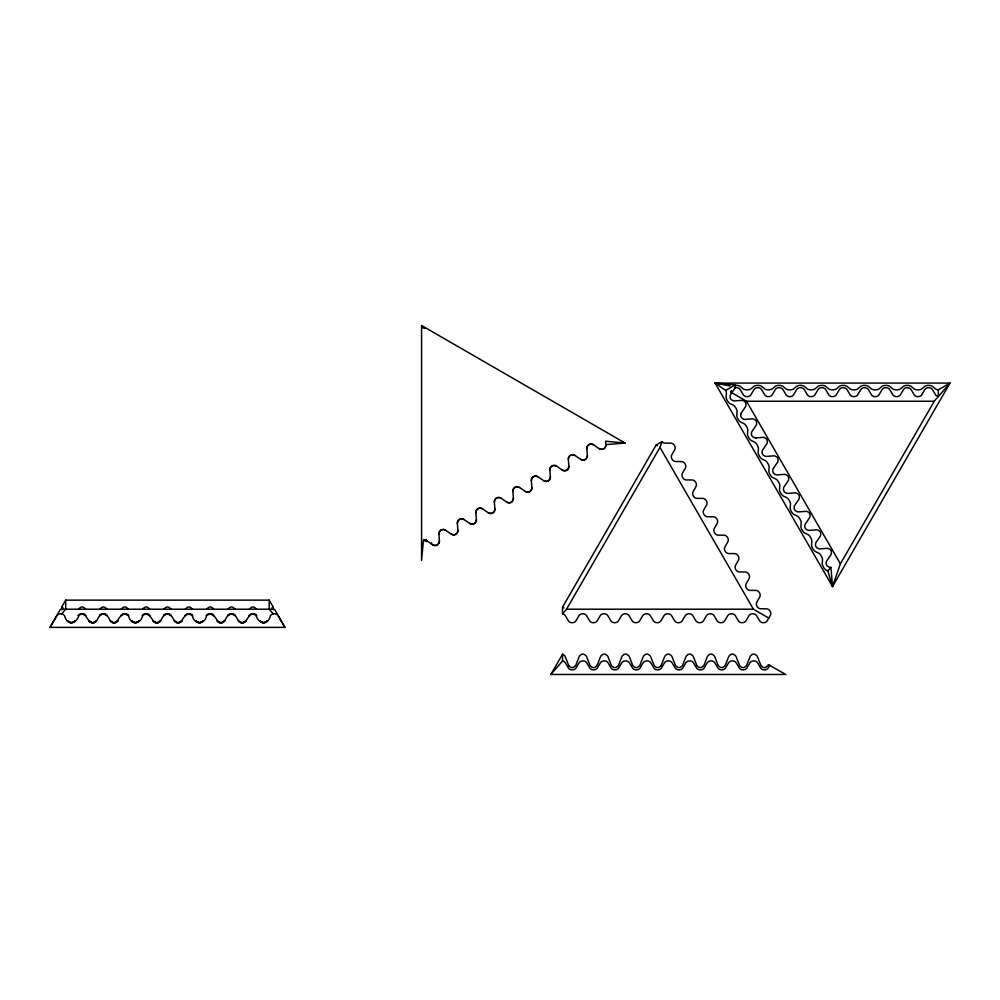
<?xml version="1.0" encoding="UTF-8"?>
<svg xmlns="http://www.w3.org/2000/svg" width="1000" height="1000" viewBox="0 0 1000 1000"><rect width="100%" height="100%" fill="white"/><g stroke="black" fill="none" stroke-linecap="round" stroke-linejoin="round"><path stroke-width="1.5" d="M424.338 540.175L423.438 540.337L421.575 560.475L421.575 325.538L625.05 443.013L605.85 444.613M740.863 413.963L740.75 415.763A3.575 2.925 60 0 0 742.075 418.275L743.925 419.275A5.4 4.412 60 0 0 745.3 419.387L752.125 418.875A5.4 4.412 60 0 1 753.512 419L755.113 419.8A3.575 2.925 60 0 1 756.637 422.2L756.575 424.3A5.4 4.412 60 0 1 755.987 425.562L752.125 431.213A5.4 4.412 60 0 0 751.538 432.463L751.425 434.263A3.575 2.925 60 0 0 752.75 436.775L754.6 437.775A5.4 4.412 60 0 0 755.987 437.887M725.662 390.438L735.2 384.938L715.062 383.075L725.662 390.438A4.275 1.425 60 0 1 726.425 393.3L726.125 396.887A4.275 1.425 60 0 0 727.35 400.637A4.275 1.425 60 0 0 729.987 403.575L733.25 405.112A4.275 1.425 60 0 1 735.875 408.05A4.275 1.425 60 0 1 737.1 411.8L736.8 415.387A4.275 1.425 60 0 0 738.037 419.137A4.275 1.425 60 0 0 740.662 422.075L743.925 423.612A4.275 1.425 60 0 1 746.562 426.55A4.275 1.425 60 0 1 747.788 430.3L747.487 433.888A4.275 1.425 60 0 0 748.713 437.638A4.275 1.425 60 0 0 751.35 440.575L754.6 442.113A4.275 1.425 60 0 1 757.237 445.05A4.275 1.425 60 0 1 758.462 448.787L758.162 452.388A4.275 1.425 60 0 0 759.388 456.125A4.275 1.425 60 0 0 762.025 459.062L765.288 460.6A4.275 1.425 60 0 1 767.913 463.537A4.275 1.425 60 0 1 769.137 467.287L768.85 470.887A4.275 1.425 60 0 0 770.075 474.625A4.275 1.425 60 0 0 772.7 477.562L775.962 479.1A4.275 1.425 60 0 1 778.6 482.038A4.275 1.425 60 0 1 779.825 485.788L779.525 489.375A4.275 1.425 60 0 0 780.75 493.125A4.275 1.425 60 0 0 783.388 496.062L786.637 497.6A4.275 1.425 60 0 1 789.275 500.538A4.275 1.425 60 0 1 790.5 504.288L790.2 507.875A4.275 1.425 60 0 0 791.425 511.625A4.275 1.425 60 0 0 794.062 514.562L797.325 516.1A4.275 1.425 60 0 1 799.95 519.038A4.275 1.425 60 0 1 801.188 522.775L800.888 526.375A4.275 1.425 60 0 0 802.113 530.125A4.275 1.425 60 0 0 804.737 533.062L808 534.587A4.275 1.425 60 0 1 810.638 537.525A4.275 1.425 60 0 1 811.862 541.275L811.562 544.875A4.275 1.425 60 0 0 812.788 548.612A4.275 1.425 60 0 0 815.425 551.55L818.675 553.088A4.275 1.425 60 0 1 821.312 556.025A4.275 1.425 60 0 1 822.537 559.775L822.237 563.362A4.275 1.425 60 0 0 823.462 567.112A4.275 1.425 60 0 0 826.1 570.05L827.812 570.862L832.525 586.55L950 383.075L715.062 383.075L832.525 586.55L840.387 563.837L746.513 401.238L731 392.287L731.462 390.45M562.525 613.862L566.55 609.2L659.963 447.413L661.975 441.6A4.263 3.475 60 0 0 665.025 443.125L670.837 443.162A4.263 3.475 60 0 1 674.463 445.513A4.263 3.475 60 0 1 674.675 449.825L671.812 454.875A4.263 3.475 60 0 0 672.025 459.188A4.263 3.475 60 0 0 675.65 461.525L681.462 461.575A4.263 3.475 60 0 1 685.1 463.913A4.263 3.475 60 0 1 685.3 468.225L682.438 473.275A4.263 3.475 60 0 0 682.65 477.587A4.263 3.475 60 0 0 686.275 479.925L692.087 479.975A4.263 3.475 60 0 1 695.725 482.312A4.263 3.475 60 0 1 695.938 486.625L693.062 491.688A4.263 3.475 60 0 0 693.275 496A4.263 3.475 60 0 0 696.9 498.338L702.712 498.387A4.263 3.475 60 0 1 706.35 500.725A4.263 3.475 60 0 1 706.562 505.037L703.688 510.087A4.263 3.475 60 0 0 703.9 514.4A4.263 3.475 60 0 0 707.525 516.737L713.337 516.788A4.263 3.475 60 0 1 716.975 519.125A4.263 3.475 60 0 1 717.188 523.438L714.312 528.5A4.263 3.475 60 0 0 714.525 532.8A4.263 3.475 60 0 0 718.162 535.15L723.975 535.188A4.263 3.475 60 0 1 727.6 537.525A4.263 3.475 60 0 1 727.812 541.838L724.938 546.9A4.263 3.475 60 0 0 725.15 551.213A4.263 3.475 60 0 0 728.787 553.55L734.6 553.6A4.263 3.475 60 0 1 738.225 555.938A4.263 3.475 60 0 1 738.438 560.25L735.562 565.3A4.263 3.475 60 0 0 735.775 569.612A4.263 3.475 60 0 0 739.412 571.95L745.225 572A4.263 3.475 60 0 1 748.85 574.338A4.263 3.475 60 0 1 749.062 578.65L746.2 583.713A4.263 3.475 60 0 0 746.4 588.025A4.263 3.475 60 0 0 750.037 590.363L755.85 590.4A4.263 3.475 60 0 1 759.475 592.737A4.263 3.475 60 0 1 759.688 597.05L756.825 602.112A4.263 3.475 60 0 0 757.038 606.425A4.263 3.475 60 0 0 760.662 608.763L766.475 608.812A4.263 3.475 60 0 1 770.1 611.15A4.263 3.475 60 0 1 770.312 615.462L767.262 620.737A4.263 3.475 0 0 1 763.425 622.712A4.263 3.475 0 0 1 759.587 620.737L756.637 615.737A4.263 3.475 0 0 0 752.8 613.763A4.263 3.475 0 0 0 748.95 615.737L746.012 620.737A4.263 3.475 0 0 1 742.175 622.712A4.263 3.475 0 0 1 738.325 620.737L735.387 615.737A4.263 3.475 0 0 0 731.55 613.763A4.263 3.475 0 0 0 727.7 615.737L724.762 620.737A4.263 3.475 0 0 1 720.913 622.712A4.263 3.475 0 0 1 717.075 620.737L714.137 615.737A4.263 3.475 0 0 0 710.288 613.763A4.263 3.475 0 0 0 706.45 615.737L703.512 620.737A4.263 3.475 0 0 1 699.663 622.712A4.263 3.475 0 0 1 695.825 620.737L692.875 615.737A4.263 3.475 0 0 0 689.038 613.763A4.263 3.475 0 0 0 685.2 615.737L682.25 620.737A4.263 3.475 0 0 1 678.413 622.712A4.263 3.475 0 0 1 674.575 620.737L671.625 615.737A4.263 3.475 0 0 0 667.788 613.763A4.263 3.475 0 0 0 663.95 615.737L661 620.737A4.263 3.475 0 0 1 657.163 622.712A4.263 3.475 0 0 1 653.325 620.737L650.375 615.737A4.263 3.475 0 0 0 646.538 613.763A4.263 3.475 0 0 0 642.7 615.737L639.75 620.737A4.263 3.475 0 0 1 635.913 622.712A4.263 3.475 0 0 1 632.075 620.737L629.125 615.737A4.263 3.475 0 0 0 625.288 613.763A4.263 3.475 0 0 0 621.45 615.737L618.5 620.737A4.263 3.475 0 0 1 614.663 622.712A4.263 3.475 0 0 1 610.825 620.737L607.875 615.737A4.263 3.475 0 0 0 604.038 613.763A4.263 3.475 0 0 0 600.2 615.737L597.25 620.737A4.263 3.475 0 0 1 593.413 622.712A4.263 3.475 0 0 1 589.562 620.737L586.625 615.737A4.263 3.475 0 0 0 582.788 613.763A4.263 3.475 0 0 0 578.938 615.737L576 620.737A4.263 3.475 0 0 1 572.163 622.712A4.263 3.475 0 0 1 568.312 620.737L565.375 615.737A4.263 3.475 0 0 0 562.525 613.862L562.525 607.15L656.175 444.95L661.975 441.6M597.425 664.613L600.388 657.062A5.4 5.4 0 0 1 601.175 655.675L602.675 654.45A3.575 3.575 0 0 1 605.513 654.325L607.3 655.675A5.4 5.4 0 0 1 608.1 657.062L611.062 664.613A5.4 5.4 0 0 0 611.862 666.012L613.35 667.225A3.575 3.575 0 0 0 616.2 667.362L617.987 666.012A5.4 5.4 0 0 0 618.775 664.613L621.737 657.062A5.4 5.4 0 0 1 622.537 655.675L624.038 654.45A3.575 3.575 0 0 1 626.875 654.325L628.663 655.675A5.4 5.4 0 0 1 629.462 657.062L632.425 664.613M50 627.375L60.487 609.212L274.462 609.212L284.938 627.375L50 627.375L56.825 615.775A4.275 3.5 0 0 1 60.675 613.787A4.275 3.5 0 0 1 64.538 615.775C67.213 626.263 76.85 623.8 79.262 614.625C86.013 610.538 86.65 621.075 91.55 622.663C98.387 624.438 97.413 612.875 103.975 613.825C109.625 614.538 109.388 625.638 116.35 622.263C118.837 618.675 123.188 610 128.475 615.562C130.512 625.612 141.05 624.475 142.9 614.975C149.162 610.262 151.163 619.975 155.05 622.5C162.037 625.087 161.287 613.663 167.475 613.787C173.688 613.7 173.062 625.425 180.162 622.388C183.45 619.4 186.325 610.2 192.237 615.163C193.55 624.812 205.225 625.188 206.612 615.363C212.087 610.163 215.963 618.812 218.588 622.263C225.688 625.7 225.312 614.125 231.262 613.8C237.65 613.263 236.762 624.763 243.675 622.587C248.113 620.538 249.363 610.375 255.912 614.8C257.95 624.062 268.075 625.975 270.4 615.775A4.275 3.5 0 0 1 274.262 613.787A4.275 3.5 0 0 1 278.125 615.775L284.938 627.375M61.675 609.85L61.675 607.15L65.725 600.138L269.212 600.138L273.263 607.15L273.263 609.85M431.238 543.763L431.763 542.837M660.7 666.012A5.4 5.4 0 0 0 661.5 664.613L664.463 657.062A5.4 5.4 0 0 1 665.25 655.675L666.75 654.45A3.575 3.575 0 0 1 669.587 654.325L671.388 655.675A5.4 5.4 0 0 1 672.175 657.062L675.138 664.613A5.4 5.4 0 0 0 675.938 666.012L677.425 667.225A3.575 3.575 0 0 0 680.275 667.362L682.062 666.012A5.4 5.4 0 0 0 682.85 664.613L685.812 657.062A5.4 5.4 0 0 1 686.612 655.675L688.112 654.45A3.575 3.575 0 0 1 690.95 654.325L692.738 655.675A5.4 5.4 0 0 1 693.538 657.062L696.5 664.613A5.4 5.4 0 0 0 697.288 666.012L698.787 667.225A3.575 3.575 0 0 0 701.625 667.362L703.425 666.012A5.4 5.4 0 0 0 704.212 664.613L707.175 657.062A5.4 5.4 0 0 1 707.975 655.675L709.463 654.45A3.575 3.575 0 0 1 712.312 654.325L714.1 655.675A5.4 5.4 0 0 1 714.887 657.062L717.85 664.613A5.4 5.4 0 0 0 718.65 666.012L720.15 667.225A3.575 3.575 0 0 0 722.987 667.362L724.775 666.012A5.4 5.4 0 0 0 725.575 664.613L728.538 657.062A5.4 5.4 0 0 1 729.325 655.675L730.825 654.45A3.575 3.575 0 0 1 733.662 654.325L735.462 655.675A5.4 5.4 0 0 1 736.25 657.062L739.212 664.613A5.4 5.4 0 0 0 740.013 666.012L741.5 667.225A3.575 3.575 0 0 0 744.35 667.362L746.137 666.012A5.4 5.4 0 0 0 746.925 664.613L749.887 657.062A5.4 5.4 0 0 1 750.688 655.675L752.188 654.45A3.575 3.575 0 0 1 755.025 654.325L756.812 655.675A5.4 5.4 0 0 1 757.613 657.062L760.575 664.613A5.4 5.4 0 0 0 761.363 666.012L762.862 667.225A3.575 3.575 0 0 0 765.7 667.362L767.5 666.012A5.4 5.4 0 0 0 768.288 664.613L785.788 674.463L550.85 674.463L562.525 654.237A4.062 4.062 0 0 1 564.375 655.438L564.587 655.675A5.4 5.4 0 0 1 565.388 657.062L568.35 664.613A5.4 5.4 0 0 0 569.138 666.012M840.387 563.837L934.275 401.238L950 383.075L938.325 389.825A4 1.338 0 0 1 936.7 389.5L936.263 389.338A5.4 1.8 0 0 1 935.462 388.875L932.5 386.362A5.4 1.8 0 0 0 931.712 385.9L929.912 385.45A3.575 1.188 0 0 0 927.075 385.487L925.575 385.9A5.4 1.8 0 0 0 924.788 386.362L921.825 388.875A5.4 1.8 0 0 1 921.025 389.338L919.237 389.787A3.575 1.188 0 0 1 916.388 389.75L914.9 389.338A5.4 1.8 0 0 1 914.1 388.875L911.137 386.362A5.4 1.8 0 0 0 910.35 385.9L908.55 385.45A3.575 1.188 0 0 0 905.713 385.487L904.225 385.9A5.4 1.8 0 0 0 903.425 386.362L900.462 388.875A5.4 1.8 0 0 1 899.675 389.338L897.875 389.787A3.575 1.188 0 0 1 895.037 389.75L893.538 389.338A5.4 1.8 0 0 1 892.75 388.875L889.788 386.362A5.4 1.8 0 0 0 888.988 385.9L887.2 385.45A3.575 1.188 0 0 0 884.35 385.487L882.862 385.9A5.4 1.8 0 0 0 882.062 386.362L879.1 388.875A5.4 1.8 0 0 1 878.312 389.338L876.513 389.787A3.575 1.188 0 0 1 873.675 389.75L872.188 389.338A5.4 1.8 0 0 1 871.388 388.875L868.425 386.362A5.4 1.8 0 0 0 867.638 385.9L865.837 385.45A3.575 1.188 0 0 0 863 385.487L861.5 385.9A5.4 1.8 0 0 0 860.713 386.362L857.75 388.875A5.4 1.8 0 0 1 856.95 389.338L855.163 389.787A3.575 1.188 0 0 1 852.312 389.75L850.825 389.338A5.4 1.8 0 0 1 850.025 388.875L847.062 386.362A5.4 1.8 0 0 0 846.275 385.9L844.475 385.45A3.575 1.188 0 0 0 841.637 385.487L840.15 385.9A5.4 1.8 0 0 0 839.35 386.362L836.388 388.875A5.4 1.8 0 0 1 835.6 389.338L833.8 389.787A3.575 1.188 0 0 1 830.962 389.75L829.463 389.338A5.4 1.8 0 0 1 828.675 388.875L825.713 386.362A5.4 1.8 0 0 0 824.912 385.9L823.125 385.45A3.575 1.188 0 0 0 820.275 385.487L818.787 385.9A5.4 1.8 0 0 0 817.987 386.362L815.025 388.875A5.4 1.8 0 0 1 814.237 389.338L812.438 389.787A3.575 1.188 0 0 1 809.6 389.75L808.112 389.338A5.4 1.8 0 0 1 807.312 388.875L804.35 386.362A5.4 1.8 0 0 0 803.562 385.9L801.762 385.45A3.575 1.188 0 0 0 798.925 385.487L797.425 385.9A5.4 1.8 0 0 0 796.637 386.362L793.675 388.875A5.4 1.8 0 0 1 792.875 389.338L791.087 389.787A3.575 1.188 0 0 1 788.238 389.75L786.75 389.338A5.4 1.8 0 0 1 785.95 388.875L782.987 386.362A5.4 1.8 0 0 0 782.2 385.9L780.4 385.45A3.575 1.188 0 0 0 777.562 385.487L776.062 385.9A5.4 1.8 0 0 0 775.275 386.362L772.312 388.875A5.4 1.8 0 0 1 771.513 389.338L769.725 389.787A3.575 1.188 0 0 1 766.888 389.75L765.387 389.338A5.4 1.8 0 0 1 764.6 388.875L761.637 386.362A5.4 1.8 0 0 0 760.837 385.9L759.05 385.45A3.575 1.188 0 0 0 756.2 385.487L754.712 385.9A5.4 1.8 0 0 0 753.913 386.362L750.95 388.875A5.4 1.8 0 0 1 750.163 389.338L748.363 389.787A3.575 1.188 0 0 1 745.525 389.75L744.025 389.338A5.4 1.8 0 0 1 743.238 388.875L740.275 386.362A5.4 1.8 0 0 0 739.475 385.9L737.688 385.45A3.575 1.188 0 0 0 734.85 385.487L734.562 385.538M731 392.287L731.587 391.287M769.85 665.263L768.288 667.9A4.275 3.5 0 0 1 764.425 669.887A4.275 3.5 0 0 1 760.575 667.9L757.613 662.862A4.275 3.5 0 0 0 753.75 660.888A4.275 3.5 0 0 0 749.887 662.862L746.938 667.9A4.275 3.5 0 0 1 743.075 669.887A4.275 3.5 0 0 1 739.212 667.9L736.25 662.862A4.275 3.5 0 0 0 732.387 660.888A4.275 3.5 0 0 0 728.538 662.862L725.575 667.9A4.275 3.5 0 0 1 721.712 669.887A4.275 3.5 0 0 1 717.85 667.9L714.9 662.862A4.275 3.5 0 0 0 711.038 660.888A4.275 3.5 0 0 0 707.175 662.862L704.212 667.9A4.275 3.5 0 0 1 700.35 669.887A4.275 3.5 0 0 1 696.5 667.9L693.538 662.862A4.275 3.5 0 0 0 689.675 660.888A4.275 3.5 0 0 0 685.812 662.862L682.862 667.9A4.275 3.5 0 0 1 679 669.887A4.275 3.5 0 0 1 675.138 667.9L672.175 662.862A4.275 3.5 0 0 0 668.312 660.888A4.275 3.5 0 0 0 664.463 662.862L661.5 667.9A4.275 3.5 0 0 1 657.638 669.887A4.275 3.5 0 0 1 653.775 667.9L650.812 662.862A4.275 3.5 0 0 0 646.963 660.888A4.275 3.5 0 0 0 643.1 662.862L640.138 667.9A4.275 3.5 0 0 1 636.275 669.887A4.275 3.5 0 0 1 632.425 667.9L629.462 662.862A4.275 3.5 0 0 0 625.6 660.888A4.275 3.5 0 0 0 621.737 662.862L618.775 667.9A4.275 3.5 0 0 1 614.925 669.887A4.275 3.5 0 0 1 611.062 667.9L608.1 662.862A4.275 3.5 0 0 0 604.237 660.888A4.275 3.5 0 0 0 600.388 662.862L597.425 667.9A4.275 3.5 0 0 1 593.562 669.887A4.275 3.5 0 0 1 589.7 667.9L586.737 662.862A4.275 3.5 0 0 0 582.888 660.888A4.275 3.5 0 0 0 579.025 662.862L576.062 667.9A4.275 3.5 0 0 1 572.2 669.887A4.275 3.5 0 0 1 568.35 667.9L565.388 662.862A4.275 3.5 0 0 0 562.525 660.975L562.525 654.237M734.625 388.562L730.763 394.212A5.4 4.412 60 0 0 730.175 395.475L730.062 397.262A3.575 2.925 60 0 0 731.4 399.775L733.25 400.775A5.4 4.412 60 0 0 734.625 400.9L741.45 400.375A5.4 4.412 60 0 1 742.825 400.5L744.438 401.3A3.575 2.925 60 0 1 745.95 403.7L745.9 405.8A5.4 4.412 60 0 1 745.3 407.062L741.45 412.713A5.4 4.412 60 0 0 740.863 413.963M773.487 468.2L777.35 462.55A5.4 4.412 60 0 0 777.938 461.3L777.987 459.2A3.575 2.925 60 0 0 776.475 456.788L774.862 455.988A5.4 4.412 60 0 0 773.487 455.875L766.663 456.388A5.4 4.412 60 0 1 765.288 456.275L763.438 455.262A3.575 2.925 60 0 1 762.1 452.75L762.212 450.962A5.4 4.412 60 0 1 762.812 449.712L766.663 444.062A5.4 4.412 60 0 0 767.25 442.8L767.312 440.7A3.575 2.925 60 0 0 765.8 438.288L764.188 437.488A5.4 4.412 60 0 0 762.812 437.375L755.987 437.887M660.7 666.012L658.913 667.35A3.575 3.575 0 0 1 656.075 667.225L654.575 666.012A5.4 5.4 0 0 1 653.787 664.613L650.812 657.062A5.4 5.4 0 0 0 650.025 655.675L648.238 654.325A3.575 3.575 0 0 0 645.387 654.45L643.9 655.675A5.4 5.4 0 0 0 643.1 657.062L640.138 664.613A5.4 5.4 0 0 1 639.35 666.012L637.55 667.35A3.575 3.575 0 0 1 634.712 667.225L633.212 666.012A5.4 5.4 0 0 1 632.425 664.613M438.275 544.138L439.275 542.288A5.4 4.412 -30 0 0 439.4 540.913L438.875 534.087A5.4 4.412 -30 0 1 439 532.7L439.8 531.1A3.575 2.925 -30 0 1 442.2 529.587L442.825 529.5M512.263 501.425L513.263 499.575A5.4 4.412 -30 0 0 513.387 498.2L512.863 491.375A5.4 4.412 -30 0 1 512.987 489.988L513.787 488.387A3.575 2.925 -30 0 1 516.188 486.863L518.288 486.925A5.4 4.412 -30 0 1 519.55 487.512L525.2 491.375A5.4 4.412 -30 0 0 526.45 491.962L528.25 492.075A3.575 2.925 -30 0 0 530.763 490.75L531.763 488.9A5.4 4.412 -30 0 0 531.875 487.512L531.362 480.688A5.4 4.412 -30 0 1 531.475 479.312L532.288 477.7A3.575 2.925 -30 0 1 534.688 476.188L536.788 476.25A5.4 4.412 -30 0 1 538.05 476.838M61.675 613.888L65.725 609.212L65.725 600.138M550.85 674.463L562.525 660.975M827.812 570.862L830.925 567.362L832.525 586.55M746.513 401.238L934.275 401.238M566.55 609.2L753.375 609.2L768.812 618.112M443.438 529.487L444.3 529.637A5.4 4.412 -30 0 1 445.562 530.225L451.213 534.087A5.4 4.412 -30 0 0 452.463 534.675L454.263 534.788A3.575 2.925 -30 0 0 456.775 533.462L457.775 531.613A5.4 4.412 -30 0 0 457.887 530.237L457.375 523.413A5.4 4.412 -30 0 1 457.488 522.025L458.3 520.425A3.575 2.925 -30 0 1 460.7 518.9L462.8 518.962A5.4 4.412 -30 0 1 464.062 519.55L469.712 523.413A5.4 4.412 -30 0 0 470.962 524L472.762 524.113A3.575 2.925 -30 0 0 475.275 522.788L476.275 520.938A5.4 4.412 -30 0 0 476.388 519.55L475.875 512.725A5.4 4.412 -30 0 1 475.988 511.35L476.788 509.738A3.575 2.925 -30 0 1 479.2 508.225L481.3 508.288A5.4 4.412 -30 0 1 482.55 508.875L488.2 512.737A5.4 4.412 -30 0 0 489.462 513.325L491.25 513.438A3.575 2.925 -30 0 0 493.775 512.1L494.762 510.25A5.4 4.412 -30 0 0 494.888 508.875L494.375 502.05A5.4 4.412 -30 0 1 494.487 500.662L495.288 499.062A3.575 2.925 -30 0 1 497.7 497.55L499.8 497.6A5.4 4.412 -30 0 1 501.05 498.188L506.7 502.05A5.4 4.412 -30 0 0 507.962 502.638L509.75 502.75A3.575 2.925 -30 0 0 512.263 501.425M715.062 383.075L730.013 385.962M622.212 442.025L625.05 443.013L605.6 441.213L605.875 444.8A5.4 4.412 -30 0 1 605.75 446.175L604.75 448.025A3.575 2.925 -30 0 1 602.238 449.363L600.45 449.237A5.4 4.412 -30 0 1 599.188 448.65L593.538 444.8A5.4 4.412 -30 0 0 592.288 444.212L590.175 444.15A3.575 2.925 -30 0 0 587.775 445.662L586.975 447.275A5.4 4.412 -30 0 0 586.862 448.65L587.375 455.475A5.4 4.412 -30 0 1 587.25 456.863L586.25 458.7A3.575 2.925 -30 0 1 583.737 460.037L581.95 459.925A5.4 4.412 -30 0 1 580.688 459.338L575.037 455.475A5.4 4.412 -30 0 0 573.787 454.888L571.688 454.837A3.575 2.925 -30 0 0 569.275 456.337L568.475 457.95A5.4 4.412 -30 0 0 568.362 459.338L568.875 466.15A5.4 4.412 -30 0 1 568.763 467.537L567.75 469.387A3.575 2.925 -30 0 1 565.237 470.712L563.45 470.6A5.4 4.412 -30 0 1 562.2 470.012L556.55 466.15A5.4 4.412 -30 0 0 555.288 465.562L553.188 465.513A3.575 2.925 -30 0 0 550.775 467.025L549.975 468.625A5.4 4.412 -30 0 0 549.862 470.012L550.375 476.838A5.4 4.412 -30 0 1 550.262 478.212L549.263 480.062A3.575 2.925 -30 0 1 546.75 481.4L544.95 481.275A5.4 4.412 -30 0 1 543.7 480.688L538.05 476.838A4.275 4.275 0 0 0 531.362 480.688M426.175 539.462A4.275 3.5 -90 0 0 426.35 540.513A5.688 4.638 90 0 1 427.062 540.913L432.713 544.775A5.4 4.412 -30 0 0 433.975 545.363L435.763 545.475A3.575 2.925 -30 0 0 438.275 544.138M424.95 328.462L421.575 325.538L423.075 328.137M273.263 613.888L269.212 609.212L269.212 600.138M569.138 666.012L570.638 667.225A3.575 3.575 0 0 0 573.475 667.362L575.262 666.012A5.4 5.4 0 0 0 576.062 664.613L579.025 657.062A5.4 5.4 0 0 1 579.812 655.675L581.312 654.45A3.575 3.575 0 0 1 584.163 654.325L585.95 655.675A5.4 5.4 0 0 1 586.737 657.062L589.7 664.613A5.4 5.4 0 0 0 590.5 666.012L592 667.225A3.575 3.575 0 0 0 594.837 667.362L596.625 666.012A5.4 5.4 0 0 0 597.425 664.613M659.963 447.413L753.375 609.2M788.662 477.688L788.612 479.787A5.4 4.412 60 0 1 788.025 481.05L784.163 486.7A5.4 4.412 60 0 0 783.575 487.95L783.462 489.75A3.575 2.925 60 0 0 784.788 492.262L786.637 493.263A5.4 4.412 60 0 0 788.025 493.375L794.85 492.863A5.4 4.412 60 0 1 796.225 492.987L797.837 493.787A3.575 2.925 60 0 1 799.35 496.188L799.287 498.288A5.4 4.412 60 0 1 798.7 499.55L794.837 505.2A5.4 4.412 60 0 0 794.25 506.45L794.137 508.25A3.575 2.925 60 0 0 795.475 510.763L797.325 511.763A5.4 4.412 60 0 0 798.7 511.875L805.525 511.362A5.4 4.412 60 0 1 806.912 511.475L808.512 512.275A3.575 2.925 60 0 1 810.025 514.688L809.975 516.788A5.4 4.412 60 0 1 809.375 518.038L805.525 523.688A5.4 4.412 60 0 0 804.938 524.95L804.825 526.737A3.575 2.925 60 0 0 806.15 529.263L808 530.262A5.4 4.412 60 0 0 809.375 530.375L816.2 529.862A5.4 4.412 60 0 1 817.588 529.975L819.188 530.775A3.575 2.925 60 0 1 820.713 533.188L820.65 535.288A5.4 4.412 60 0 1 820.062 536.538L816.2 542.188A5.4 4.412 60 0 0 815.612 543.45L815.5 545.237A3.575 2.925 60 0 0 816.825 547.75L818.675 548.75A5.4 4.412 60 0 0 820.062 548.875L826.888 548.35A5.4 4.412 60 0 1 828.263 548.475L829.875 549.275A3.575 2.925 60 0 1 831.388 551.675L831.325 553.787A5.4 4.412 60 0 1 830.738 555.037L826.875 560.688A5.4 4.412 60 0 0 826.287 561.938L826.175 563.737A3.575 2.925 60 0 0 827.513 566.25L829.362 567.25A5.4 4.412 60 0 0 830.738 567.375M938.325 389.825L938.325 396.562A4.275 3.5 0 0 1 935.462 394.675L932.5 389.637A4.275 3.5 0 0 0 928.637 387.663A4.275 3.5 0 0 0 924.788 389.637L921.825 394.675A4.275 3.5 0 0 1 917.962 396.662A4.275 3.5 0 0 1 914.1 394.675L911.137 389.637A4.275 3.5 0 0 0 907.288 387.663A4.275 3.5 0 0 0 903.425 389.637L900.462 394.675A4.275 3.5 0 0 1 896.6 396.662A4.275 3.5 0 0 1 892.75 394.675L889.788 389.637A4.275 3.5 0 0 0 885.925 387.663A4.275 3.5 0 0 0 882.062 389.637L879.1 394.675A4.275 3.5 0 0 1 875.25 396.662A4.275 3.5 0 0 1 871.388 394.675L868.425 389.637A4.275 3.5 0 0 0 864.562 387.663A4.275 3.5 0 0 0 860.713 389.637L857.75 394.675A4.275 3.5 0 0 1 853.888 396.662A4.275 3.5 0 0 1 850.025 394.675L847.062 389.637A4.275 3.5 0 0 0 843.213 387.663A4.275 3.5 0 0 0 839.35 389.637L836.388 394.675A4.275 3.5 0 0 1 832.525 396.662A4.275 3.5 0 0 1 828.675 394.675L825.713 389.637A4.275 3.5 0 0 0 821.85 387.663A4.275 3.5 0 0 0 817.987 389.637L815.025 394.675A4.275 3.5 0 0 1 811.175 396.662A4.275 3.5 0 0 1 807.312 394.675L804.35 389.637A4.275 3.5 0 0 0 800.487 387.663A4.275 3.5 0 0 0 796.637 389.637L793.675 394.675A4.275 3.5 0 0 1 789.812 396.662A4.275 3.5 0 0 1 785.95 394.675L782.987 389.637A4.275 3.5 0 0 0 779.137 387.663A4.275 3.5 0 0 0 775.275 389.637L772.312 394.675A4.275 3.5 0 0 1 768.45 396.662A4.275 3.5 0 0 1 764.6 394.675L761.637 389.637A4.275 3.5 0 0 0 757.775 387.663A4.275 3.5 0 0 0 753.913 389.637L750.95 394.675A4.275 3.5 0 0 1 747.1 396.662A4.275 3.5 0 0 1 743.238 394.675L740.275 389.637A4.275 3.5 0 0 0 734.675 387.962M562.525 607.137A4.037 4.037 0 0 1 563.9 607.888M657.5 445.775A4.037 4.037 0 0 1 656.162 444.963M735.25 384.925A4.525 3.688 60 0 1 734.562 388.5M773.487 468.2A5.4 4.412 60 0 0 772.9 469.462L772.788 471.25A3.575 2.925 60 0 0 774.112 473.762L775.962 474.762A5.4 4.412 60 0 0 777.337 474.888L784.163 474.363A5.4 4.412 60 0 1 785.55 474.487L787.15 475.288A3.575 2.925 60 0 1 788.675 477.688M423.925 540.225A3.562 1.188 -90 0 1 423.875 539.55M424.513 540.763A10.4 5.2 61.1 0 1 426.45 541.587M423.438 540.337A4.275 4.275 0 0 1 427.062 540.913M439.4 540.913A4.275 4.275 0 0 1 432.713 544.775M438.875 534.087A4.275 4.275 0 0 1 445.562 530.225M457.9 530.237A4.275 4.275 0 0 1 451.213 534.087M457.375 523.413A4.275 4.275 0 0 1 464.062 519.55M476.388 519.55A4.275 4.275 0 0 1 469.712 523.413M475.875 512.725A4.275 4.275 0 0 1 482.55 508.875M494.888 508.875A4.275 4.275 0 0 1 488.2 512.737M494.375 502.05A4.275 4.275 0 0 1 501.05 498.188M513.387 498.188A4.275 4.275 0 0 1 506.7 502.05M512.863 491.375A4.275 4.275 0 0 1 519.55 487.512M531.888 487.512A4.275 4.275 0 0 1 525.2 491.375M550.375 476.838A4.275 4.275 0 0 1 543.7 480.7M549.862 470.012A4.275 4.275 0 0 1 556.55 466.15M568.875 466.15A4.275 4.275 0 0 1 562.188 470.012M568.362 459.338A4.275 4.275 0 0 1 575.037 455.475M587.375 455.475A4.275 4.275 0 0 1 580.688 459.338M586.85 448.65A4.275 4.275 0 0 1 593.538 444.8M605.875 444.8A4.275 4.275 0 0 1 599.188 448.663M271.875 607.9A4.062 4.062 0 0 1 273.263 607.137M256.5 609.388A5.4 5.4 0 0 0 255.975 608.587L254.475 607.362A3.575 3.575 0 0 0 251.625 607.238L249.838 608.587A5.4 5.4 0 0 0 249.312 609.388M235.138 609.388A5.4 5.4 0 0 0 234.613 608.587L233.113 607.362A3.575 3.575 0 0 0 230.275 607.238L228.487 608.587A5.4 5.4 0 0 0 227.963 609.388M213.775 609.388A5.4 5.4 0 0 0 213.25 608.587L211.762 607.362A3.575 3.575 0 0 0 208.912 607.238L207.125 608.587A5.4 5.4 0 0 0 206.6 609.388M192.425 609.388A5.4 5.4 0 0 0 191.9 608.587L190.4 607.362A3.575 3.575 0 0 0 187.55 607.238L185.763 608.587A5.4 5.4 0 0 0 185.238 609.388M171.062 609.388A5.4 5.4 0 0 0 170.538 608.587L169.037 607.362A3.575 3.575 0 0 0 166.2 607.238L164.412 608.587A5.4 5.4 0 0 0 163.875 609.388M149.7 609.388A5.4 5.4 0 0 0 149.175 608.587L147.688 607.362A3.575 3.575 0 0 0 144.838 607.238L143.05 608.587A5.4 5.4 0 0 0 142.525 609.388M128.35 609.388A5.4 5.4 0 0 0 127.825 608.587L126.325 607.362A3.575 3.575 0 0 0 123.475 607.238L121.688 608.587A5.4 5.4 0 0 0 121.163 609.388M106.988 609.388A5.4 5.4 0 0 0 106.463 608.587L104.963 607.362A3.575 3.575 0 0 0 102.125 607.238L100.337 608.587A5.4 5.4 0 0 0 99.8 609.388M85.625 609.388A5.4 5.4 0 0 0 85.1 608.587L83.6 607.362A3.575 3.575 0 0 0 80.763 607.238L78.975 608.587A5.4 5.4 0 0 0 78.45 609.388M61.675 607.137A4 4 0 0 1 63.062 607.9M78.463 615.363L78.175 615.775A4.275 3.5 0 0 1 82.037 613.787L85.9 615.775A4.275 3.5 0 0 0 82.037 613.787L78.463 615.363M75.213 620.812L71.363 622.8L67.5 620.812A4.275 3.5 0 0 0 71.363 622.8A4.275 3.5 0 0 0 75.213 620.812M99.825 615.363L99.537 615.775A4.275 3.5 0 0 1 103.4 613.787L107.25 615.775A4.275 3.5 0 0 0 103.4 613.787L99.825 615.363M96.575 620.812L92.713 622.8L88.863 620.812A4.275 3.5 0 0 0 92.713 622.8A4.275 3.5 0 0 0 96.575 620.812M121.188 615.363L120.9 615.775A4.275 3.5 0 0 1 124.75 613.787L128.613 615.775A4.275 3.5 0 0 0 124.75 613.787L121.188 615.363M117.938 620.812L114.075 622.8L110.213 620.812A4.275 3.5 0 0 0 114.075 622.8A4.275 3.5 0 0 0 117.938 620.812M142.537 615.363L142.25 615.775A4.275 3.5 0 0 1 146.113 613.787L149.975 615.775A4.275 3.5 0 0 0 146.113 613.787L142.537 615.363M139.288 620.812L135.438 622.8L131.575 620.812A4.275 3.5 0 0 0 135.438 622.8A4.275 3.5 0 0 0 139.288 620.812M163.9 615.363L163.612 615.775A4.275 3.5 0 0 1 167.475 613.787L171.325 615.775A4.275 3.5 0 0 0 167.475 613.787L163.9 615.363M160.65 620.812L156.788 622.8L152.938 620.812A4.275 3.5 0 0 0 156.788 622.8A4.275 3.5 0 0 0 160.65 620.812M185.263 615.363L184.975 615.775A4.275 3.5 0 0 1 188.825 613.787L192.688 615.775A4.275 3.5 0 0 0 188.825 613.787L185.263 615.363M182.013 620.812L178.15 622.8L174.288 620.812A4.275 3.5 0 0 0 178.15 622.8A4.275 3.5 0 0 0 182.013 620.812M206.612 615.363L206.325 615.775A4.275 3.5 0 0 1 210.188 613.787L214.05 615.775A4.275 3.5 0 0 0 210.188 613.787L206.612 615.363M203.363 620.812L199.513 622.8L195.65 620.812A4.275 3.5 0 0 0 199.513 622.8A4.275 3.5 0 0 0 203.363 620.812M227.975 615.363L227.688 615.775A4.275 3.5 0 0 1 231.55 613.787L235.4 615.775A4.275 3.5 0 0 0 231.55 613.787L227.975 615.363M224.725 620.812L220.863 622.8L217.013 620.812A4.275 3.5 0 0 0 220.863 622.8A4.275 3.5 0 0 0 224.725 620.812M249.338 615.363L249.05 615.775A4.275 3.5 0 0 1 252.9 613.787L256.762 615.775A4.275 3.5 0 0 0 252.9 613.787L249.338 615.363M246.088 620.812L242.225 622.8L238.363 620.812A4.275 3.5 0 0 0 242.225 622.8A4.275 3.5 0 0 0 246.088 620.812M267.45 620.812L263.587 622.8L259.725 620.812A4.275 3.5 0 0 0 263.587 622.8A4.275 3.5 0 0 0 267.45 620.812"/></g></svg>
